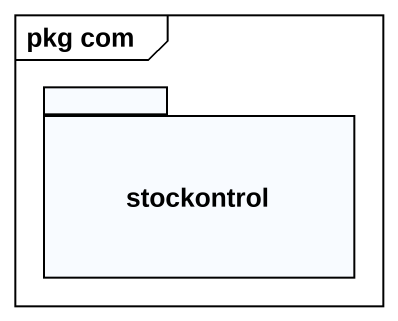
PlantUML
@startuml
mainframe pkg com
package stockontrol {
}
@enduml
